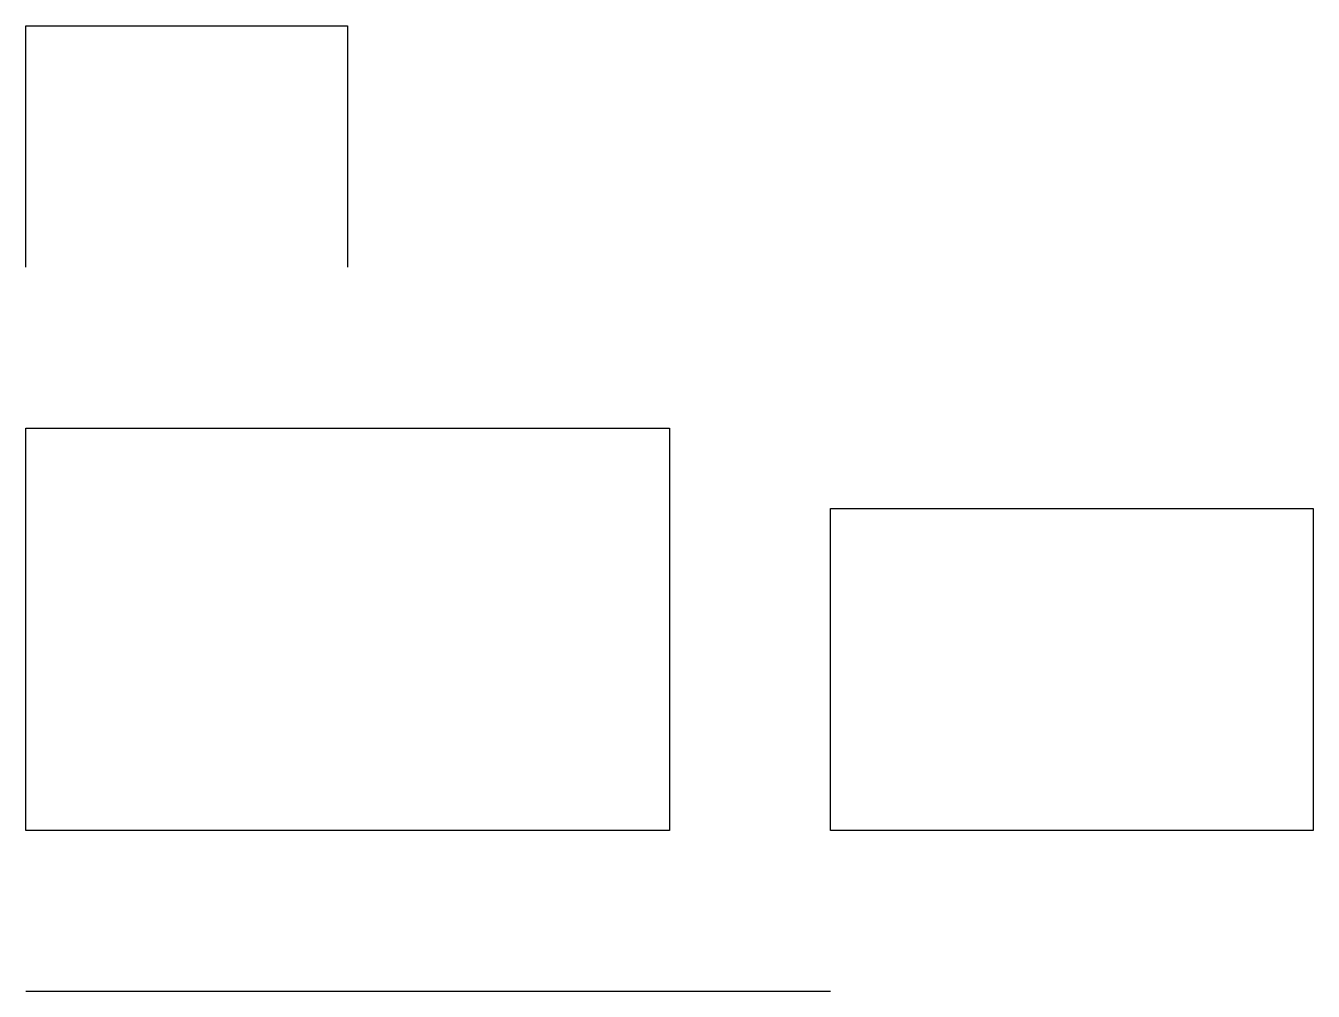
# Model space of a CAD drawing. Extents: x 0 to 160000, y -20000 to 100000.
import ezdxf

# ---------------------------------------------------------------- set-up
doc = ezdxf.new("R2010")
doc.units = 0
doc.header["$LTSCALE"] = 1000
doc.header["$MEASUREMENT"] = 0
doc.layers.add('dy_quyu', color=7, linetype='Continuous')

msp = doc.modelspace()

# ---------------------------------------------------------------- linework, layer by layer
at = {"layer": 'dy_quyu'}
msp.add_line((0, -20000), (100000, -20000), dxfattribs=at)
msp.add_lwpolyline([(0, 70000), (0, 100000), (40000, 100000), (40000, 70000)], dxfattribs=at)
for points in [[(0, 0), (0, 50000), (80000, 50000), (80000, 0), (0, 0)], [(100000, 0), (100000, 40000), (160000, 40000), (160000, 0), (100000, 0)]]:
    msp.add_lwpolyline(points, close=True, dxfattribs=at)

doc.saveas('drawing.dxf')
